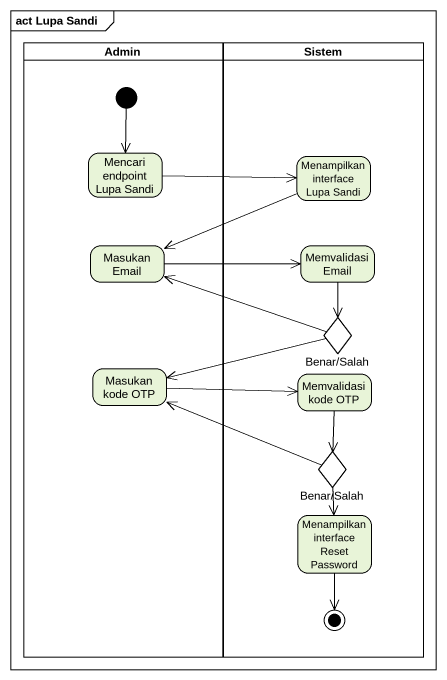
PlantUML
@startuml
mainframe act Lupa Sandi
hide empty description
state Admin <<partition>> {
  state "Mencari endpoint Lupa Sandi" as Mencari_endpoint_Lupa_Sandi
  state "Masukan Email" as Masukan_Email
  state "Masukan kode OTP" as Masukan_kode_OTP
  [*] --> Mencari_endpoint_Lupa_Sandi
}
state Sistem <<partition>> {
  state "Menampilkan interface Lupa Sandi" as Menampilkan_interface_Lupa
  state "Memvalidasi Email" as Memvalidasi_Email
  state "Benar/Salah" as Benar_Salah <<choice>>
  state "Memvalidasi kode OTP" as Memvalidasi_kode_OTP
  state "Benar/Salah" as Benar_Salah_2 <<choice>>
  state "Menampilkan interface Reset Password" as Menampilkan_interface_Reset
  Menampilkan_interface_Reset --> [*]
}
Mencari_endpoint_Lupa_Sandi -right-> Menampilkan_interface_Lupa
Menampilkan_interface_Lupa -left-> Masukan_Email
Masukan_Email -right-> Memvalidasi_Email
Memvalidasi_Email --> Benar_Salah
Benar_Salah -left-> Masukan_Email
Benar_Salah -left-> Masukan_kode_OTP
Masukan_kode_OTP -right-> Memvalidasi_kode_OTP
Memvalidasi_kode_OTP --> Benar_Salah_2
Benar_Salah_2 -left-> Masukan_kode_OTP
Benar_Salah_2 --> Menampilkan_interface_Reset
@enduml
